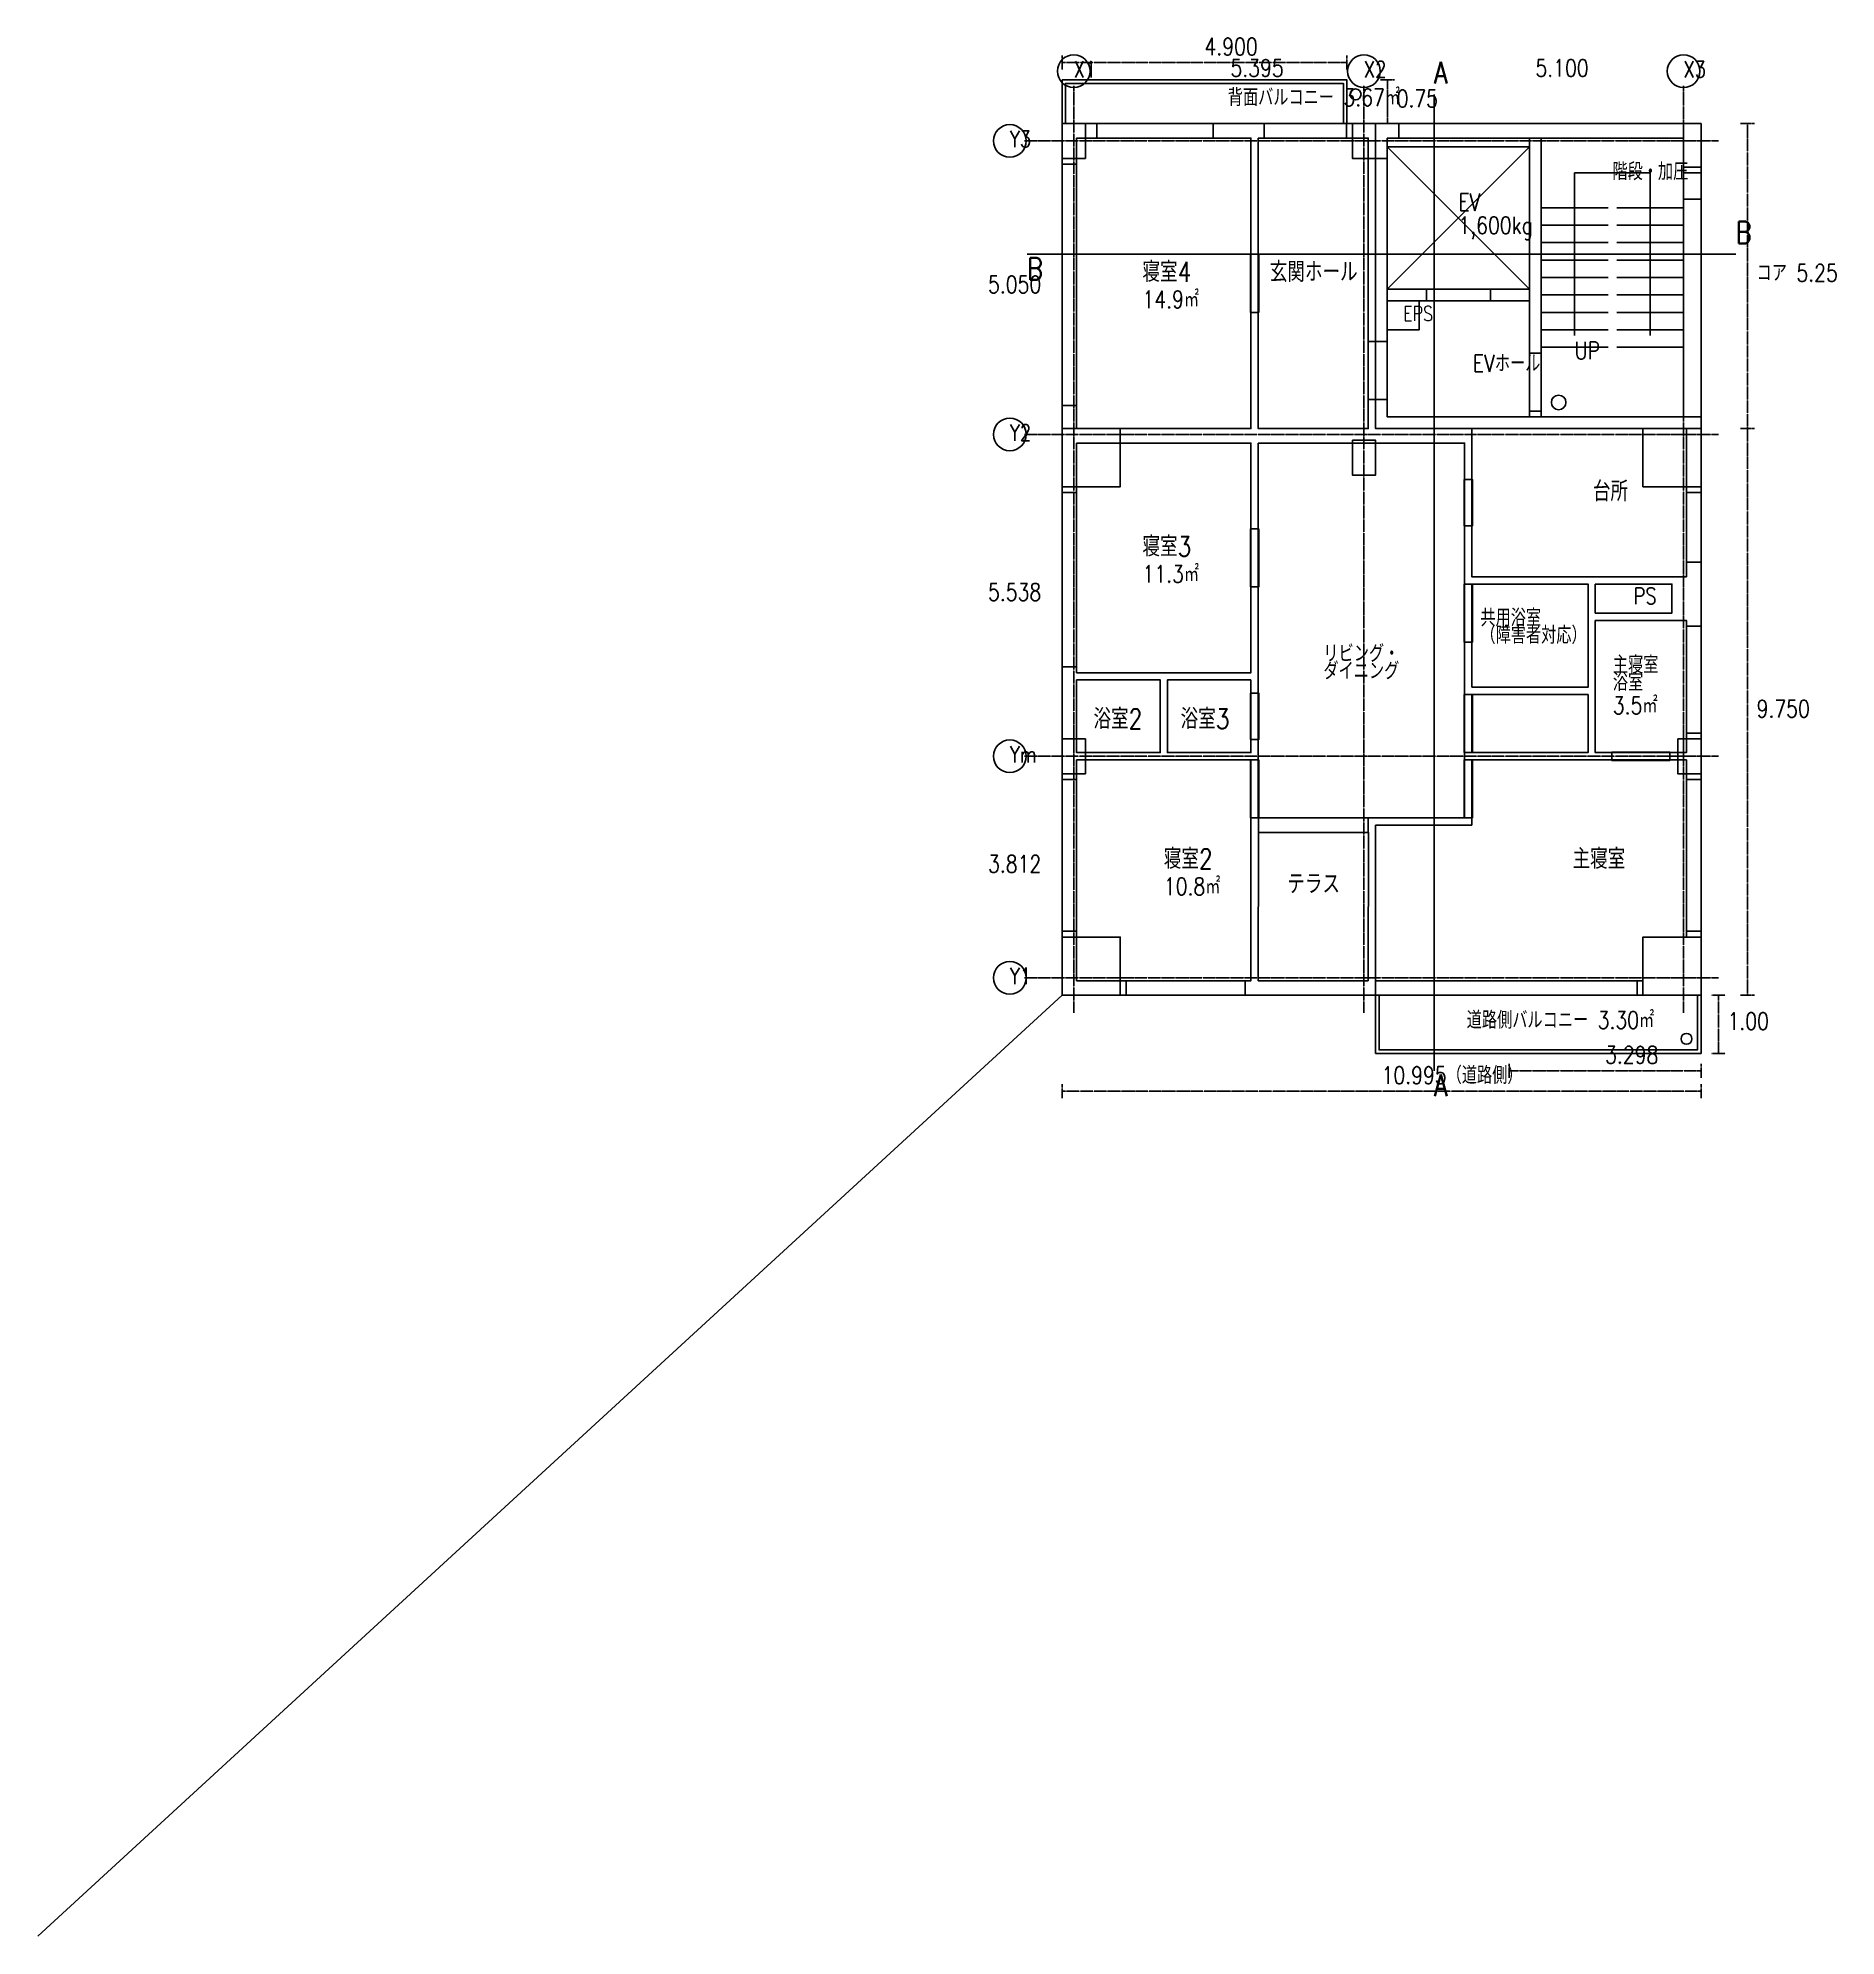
# Model space of a CAD drawing. Extents: x -17623 to 13317, y -16188 to 16472.
import ezdxf

# ---------------------------------------------------------------- set-up
doc = ezdxf.new("R2010")
doc.units = 0
doc.header["$MEASUREMENT"] = 0
doc.linetypes.add('TUC3', pattern=[5.5625, 5, -0.25, 0.0625, -0.25])
doc.layers.get('0').update_dxf_attribs({"linetype": 'CONTINUOUS'})
for name, color, linetype in [('1', 3, 'TUC3'), ('3', 7, 'CONTINUOUS'), ('4', 4, 'CONTINUOUS'), ('5', 6, 'CONTINUOUS'), ('6', 8, 'CONTINUOUS'), ('7', 2, 'CONTINUOUS'), ('8', 1, 'CONTINUOUS')]:
    doc.layers.add(name, color=color, linetype=linetype)
doc.styles.add('TU', font='ROMANS', dxfattribs={"width": 0.8, "bigfont": 'EXTFONT'})

msp = doc.modelspace()

# ---------------------------------------------------------------- linework, layer by layer
at = {"linetype": 'Continuous'}
msp.add_line((0, 0), (-17623, -16188), dxfattribs=at)
at = {"layer": '1'}
for p, q in [((0, 15931), (0, 16169)), ((0, 16050), (4900, 16050)), ((4900, 15931), (4900, 16169)), ((5481, 15750), (5719, 15750)), ((5600, 15000), (5600, 15750)), ((200, -300), (200, 15650)), ((5194, -300), (5194, 15650)), ((10694, -300), (10694, 15650)), ((-650, 14700), (11294, 14700)), ((5481, 15000), (5719, 15000)), ((11675, 15000), (11916, 15000)), ((11794, 9750), (11794, 15000)), ((-650, 9650), (11294, 9650)), ((11675, 9750), (11916, 9750)), ((11675, 9750), (11916, 9750)), ((11794, 0), (11794, 9750)), ((-650, 4112), (11294, 4112)), ((-650, 300), (11294, 300)), ((11172, 0), (11412, 0)), ((11294, -1000), (11294, 0)), ((11675, 0), (11916, 0)), ((7694, -1419), (7694, -1181)), ((7694, -1300), (10994, -1300)), ((10994, -1419), (10994, -1181)), ((11172, -1000), (11412, -1000)), ((0, -1769), (0, -1531)), ((10994, -1769), (10994, -1531)), ((0, -1650), (10994, -1650))]:
    msp.add_line(p, q, dxfattribs=at)
at = {"layer": '3'}
for p, q in [((6400, -1300), (6400, 15500)), ((-600, 12750), (11594, 12750))]:
    msp.add_line(p, q, dxfattribs=at)
for centre in [(200, 15900), (5194, 15900), (10694, 15900), (-900, 14700), (-900, 9650), (-900, 4112), (-900, 300)]:
    msp.add_circle(centre, 281, dxfattribs=at)
at = {"layer": '4'}
for points in [[(0, 15000), (400, 15000), (400, 14400), (0, 14400)], [(4994, 15000), (5394, 15000), (5394, 14400), (4994, 14400)], [(10694, 15000), (10994, 15000), (10994, 14250), (10694, 14250)], [(0, 9750), (1000, 9750), (1000, 8750), (0, 8750)], [(4994, 9550), (5394, 9550), (5394, 8950), (4994, 8950)], [(9994, 9750), (10994, 9750), (10994, 8750), (9994, 8750)], [(0, 4412), (400, 4412), (400, 3812), (0, 3812)], [(10594, 4412), (10994, 4412), (10994, 3812), (10594, 3812)], [(0, 1000), (1000, 1000), (1000, 0), (0, 0)], [(9994, 1000), (10994, 1000), (10994, 0), (9994, 0)]]:
    msp.add_lwpolyline(points, close=True, dxfattribs=at)
at = {"layer": '5'}
for points in [[(0, 15000), (10994, 15000), (10994, 0), (0, 0)], [(250, 14750), (3250, 14750), (3250, 9750), (250, 9750)], [(3375, 14750), (5269, 14750), (5269, 9750), (3375, 9750)], [(5394, 15000), (10994, 15000), (10994, 9750), (5394, 9750)], [(5594, 14750), (8044, 14750), (8044, 14600), (5594, 14600)], [(5794, 15000), (10694, 15000), (10694, 14750), (5794, 14750)], [(8044, 14750), (8244, 14750), (8244, 11050), (8044, 11050)], [(8244, 14750), (10694, 14750), (10694, 9950), (8244, 9950)], [(5394, 14400), (5594, 14400), (5594, 11250), (5394, 11250)], [(5594, 14600), (8044, 14600), (8044, 12150), (5594, 12150)], [(10694, 14250), (10994, 14250), (10994, 14150), (10694, 14150)], [(10694, 13700), (10994, 13700), (10994, 9950), (10694, 9950)], [(5594, 12150), (8044, 12150), (8044, 11950), (5594, 11950)], [(5594, 11950), (8044, 11950), (8044, 9950), (5594, 9950)], [(8044, 10050), (8244, 10050), (8244, 9950), (8044, 9950)], [(250, 9500), (3250, 9500), (3250, 5550), (250, 5550)], [(3375, 9500), (6925, 9500), (6925, 3050), (3375, 3050)], [(7050, 9750), (10744, 9750), (10744, 7200), (7050, 7200)], [(7050, 5300), (9050, 5300), (9050, 7075), (7050, 7075)], [(9175, 7075), (10494, 7075), (10494, 6575), (9175, 6575)], [(9175, 6450), (10744, 6450), (10744, 4175), (9175, 4175)], [(250, 5425), (1688, 5425), (1688, 4175), (250, 4175)], [(3250, 5425), (1812, 5425), (1812, 4175), (3250, 4175)], [(7050, 5175), (9050, 5175), (9050, 4175), (7050, 4175)], [(250, 4050), (3250, 4050), (3250, 250), (250, 250)], [(7050, 2925), (7050, 4050), (10744, 4050), (10744, 1000), (9994, 1000), (9994, 250), (5394, 250), (5394, 2925)], [(3381, 2800), (5272, 2800), (5266, 250), (3375, 250)]]:
    msp.add_lwpolyline(points, close=True, dxfattribs=at)
at = {"layer": '6'}
for p, q in [((5594, 12150), (8044, 14600)), ((5594, 14600), (8044, 12150))]:
    msp.add_line(p, q, dxfattribs=at)
msp.add_lwpolyline([(5594, 11950), (6144, 11950), (6144, 11450), (5594, 11450)], close=True, dxfattribs=at)
at = {"layer": '7'}
for p, q in [((8244, 13550), (9394, 13550)), ((9544, 13550), (10694, 13550)), ((8244, 13250), (9394, 13250)), ((9544, 13250), (10694, 13250)), ((8244, 12950), (9394, 12950)), ((9544, 12950), (10694, 12950)), ((8244, 12650), (9394, 12650)), ((9544, 12650), (10694, 12650)), ((8244, 12350), (9394, 12350)), ((9544, 12350), (10694, 12350)), ((8244, 12050), (9394, 12050)), ((9544, 12050), (10694, 12050)), ((8244, 11750), (9394, 11750)), ((8244, 11450), (9394, 11450)), ((9544, 11750), (10694, 11750)), ((9544, 11450), (10694, 11450)), ((8244, 11150), (9394, 11150)), ((9544, 11150), (10694, 11150))]:
    msp.add_line(p, q, dxfattribs=at)
for points in [[(0, 15750), (4900, 15750), (4900, 15000), (0, 15000)], [(5394, 0), (10994, 0), (10994, -1000), (5394, -1000)]]:
    msp.add_lwpolyline(points, close=True, dxfattribs=at)
for points in [[(59, 15000), (59, 15691), (4841, 15691), (4841, 15000)], [(8819, 11350), (8819, 14150), (10119, 14150), (10119, 11350)], [(5453, 0), (5453, -941), (10931, -941), (10931, 0)]]:
    msp.add_lwpolyline(points, dxfattribs=at)
for centre, radius in [((5050, 15500), 93.8), ((8544, 10200), 125), ((10744, -750), 93.8)]:
    msp.add_circle(centre, radius, dxfattribs=at)
at = {"layer": '8'}
for points in [[(600, 15000), (2600, 15000), (2600, 14750), (600, 14750)], [(3475, 15000), (4894, 15000), (4894, 14750), (3475, 14750)], [(0, 14300), (250, 14300), (250, 10150), (0, 10150)], [(10694, 14150), (10994, 14150), (10994, 13700), (10694, 13700)], [(3244, 12750), (3384, 12750), (3384, 11750), (3244, 11750)], [(6269, 12150), (7369, 12150), (7369, 11950), (6269, 11950)], [(5269, 10250), (5269, 11250), (5594, 11250), (5594, 10250)], [(8044, 11050), (8244, 11050), (8244, 10050), (8044, 10050)], [(6919, 8875), (7059, 8875), (7059, 8075), (6919, 8075)], [(0, 8650), (250, 8650), (250, 5650), (0, 5650)], [(10744, 8650), (10994, 8650), (10994, 7450), (10744, 7450)], [(3244, 8025), (3384, 8025), (3384, 7025), (3244, 7025)], [(6919, 7075), (7059, 7075), (7059, 6075), (6919, 6075)], [(10744, 6350), (10994, 6350), (10994, 4512), (10744, 4512)], [(3244, 5200), (3384, 5200), (3384, 4400), (3244, 4400)], [(6919, 4175), (7059, 4175), (7059, 5175), (6919, 5175)], [(3244, 4050), (3384, 4050), (3384, 3050), (3244, 3050)], [(6919, 4050), (7059, 4050), (7059, 3050), (6919, 3050)], [(9459, 4181), (10459, 4181), (10459, 4041), (9459, 4041)], [(0, 3712), (250, 3712), (250, 1100), (0, 1100)], [(10744, 3712), (10994, 3712), (10994, 1100), (10744, 1100)], [(3379, 3050), (5269, 3050), (5269, 2800), (3379, 2800)], [(1100, 250), (3150, 250), (3150, 0), (1100, 0)], [(5394, 250), (9894, 250), (9894, 0), (5394, 0)]]:
    msp.add_lwpolyline(points, close=True, dxfattribs=at)

# ---------------------------------------------------------------- texts
at = {"layer": '3', "style": 'TU', "width": 0.8}
for s, height, p in [('4.900', 296.9, (2450, 16175)), ('X1', 281.2, (200, 15791)), ('5.395', 296.9, (2897, 15806)), ('X2', 281.2, (5194, 15791)), ('A', 375, (6400, 15688)), ('5.100', 296.9, (8144, 15806)), ('X3', 281.2, (10694, 15791)), ('背面バルコニー 3.67㎡', 296.88, (2850, 15300)), ('0.75', 296.9, (5756, 15281)), ('Y3', 281.2, (-900, 14591)), ('階段・加圧', 296.9, (9469, 14025)), ('EV', 296.9, (6819, 13500)), ('1,600kg', 296.9, (6819, 13100)), ('B', 375, (11594, 12938)), ('B', 375, (-600, 12312)), ('寝室4', 343.8, (1383, 12275)), ('玄関ホール', 343.8, (3573, 12275)), ('コア 5.25', 296.9, (11950, 12281)), ('5.050', 296.9, (-1275, 12081)), ('14.9㎡', 296.9, (1383, 11825)), ('EPS', 250, (5869, 11606)), ('UP', 296.9, (8819, 10944)), ('EVホール', 296.9, (7069, 10725)), ('Y2', 281.2, (-900, 9541)), ('台所', 343.8, (9134, 8500)), ('寝室3', 343.8, (1383, 7550)), ('11.3㎡', 296.9, (1383, 7100)), ('5.538', 296.9, (-1275, 6788)), ('PS', 281.2, (9834, 6731)), ('共用浴室', 296.9, (7198, 6347)), ('（障害者対応）', 296.9, (7198, 6047)), ('リビング・', 296.9, (4496, 5732)), ('ダイニング', 296.9, (4496, 5432)), ('浴室', 296.9, (9477, 5238)), ('主寝室', 296.9, (9477, 5538)), ('浴室2', 343.8, (540, 4584)), ('浴室3', 343.8, (2039, 4584)), ('3.5㎡', 296.9, (9477, 4838)), ('9.750', 296.9, (11950, 4781)), ('Ym', 281.2, (-900, 4003)), ('3.812', 296.9, (-1275, 2112)), ('寝室2', 343.8, (1750, 2175)), ('主寝室', 343.8, (8784, 2175)), ('10.8㎡', 296.9, (1750, 1725)), ('テラス', 343.8, (3874, 1743)), ('Y1', 281.2, (-900, 191)), ('道路側バルコニー 3.30㎡', 296.88, (6962, -575)), ('1.00', 296.9, (11450, -594)), ('3.298', 296.9, (9344, -1175)), ('10.995（道路側）', 296.88, (5497, -1525)), ('A', 375, (6400, -1738))]:
    msp.add_text(s, height=height, dxfattribs=at).set_placement(p)

doc.saveas('drawing.dxf')
